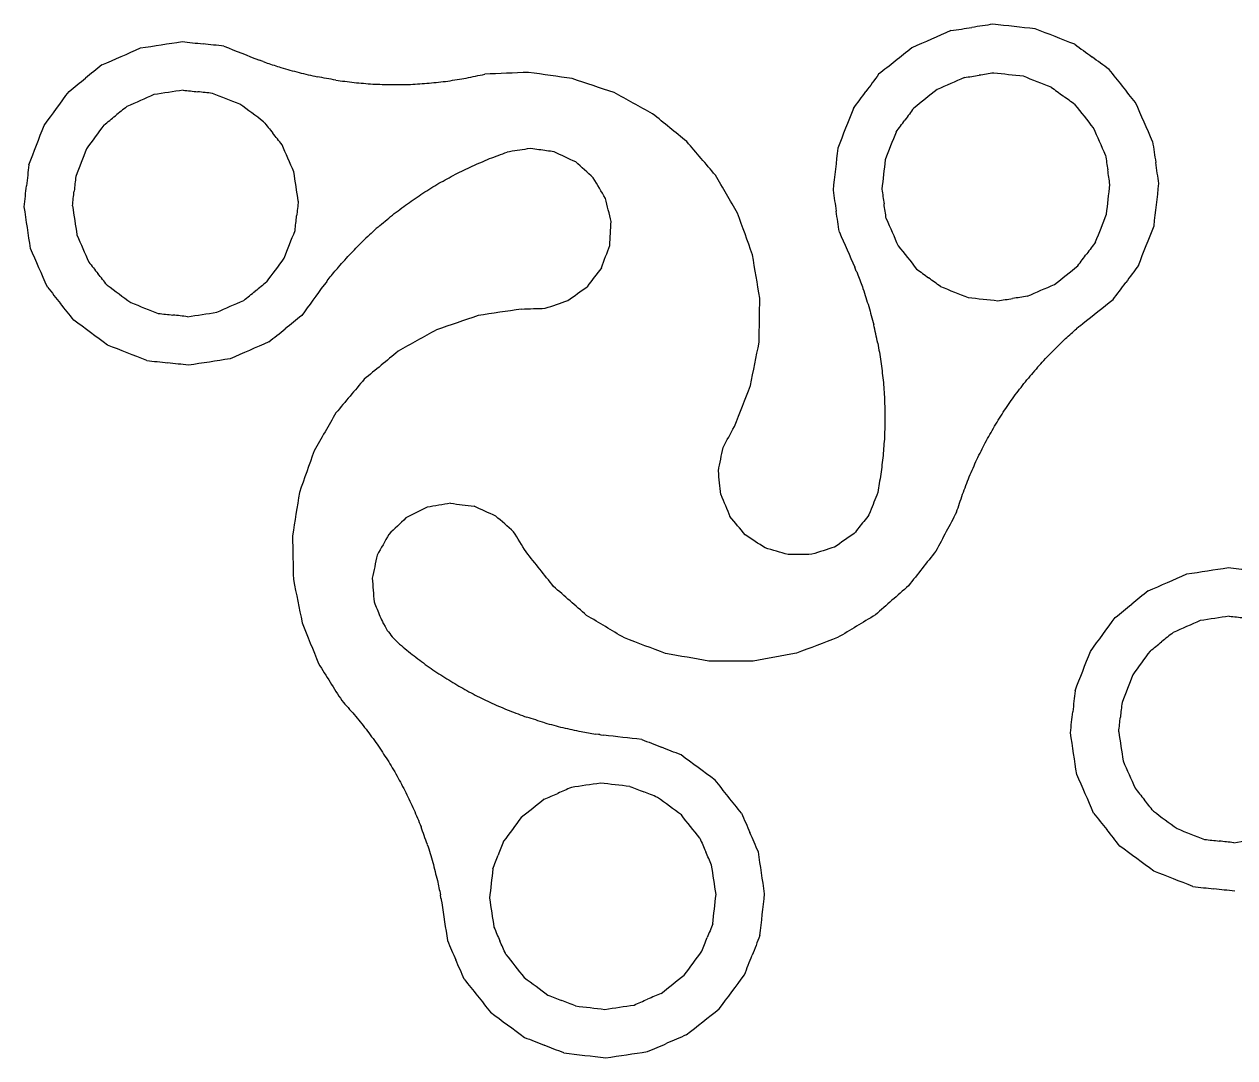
# Model space of a CAD drawing. Extents: x 31 to 183, y 98 to 185.
# Drawn here: x 153.9 to 169.87, y 120.98 to 134.62 of the extents above; entities that cross this region are included whole.
import ezdxf

# ---------------------------------------------------------------- set-up
doc = ezdxf.new("R2010")
doc.units = 0
doc.layers.add('ink_ext_XXXXXX', color=7, linetype='CONTINUOUS')

msp = doc.modelspace()

# ---------------------------------------------------------------- linework, layer by layer
at = {"layer": 'ink_ext_XXXXXX', "color": 7}
for points in [[(157.055891, 134.124422), (157.043324, 134.128642), (157.004842, 134.141552)], [(157.055908, 134.12443), (157.068193, 134.119628), (157.105986, 134.104838)], [(160.582228, 132.978376), (160.57857, 132.977808), (160.538462, 132.971562)], [(164.877093, 131.361393), (164.872374, 131.373875), (164.858005, 131.411829)], [(157.892724, 131.222549), (157.90061, 131.233279), (157.924646, 131.265982)], [(164.87711, 131.361401), (164.882444, 131.349134), (164.898683, 131.311936)], [(157.892708, 131.222541), (157.884315, 131.212225), (157.8587, 131.180741)], [(167.824078, 130.634592), (167.813505, 130.626182), (167.781733, 130.600915)], [(167.824078, 130.634592), (167.834216, 130.643499), (167.864708, 130.670285)], [(165.060626, 128.187112), (165.059276, 128.183629), (165.044467, 128.145833)], [(158.637469, 126.712564), (158.641202, 126.706322), (158.662017, 126.67148)], [(158.662017, 126.67148), (158.671041, 126.656367), (158.691837, 126.621509)], [(161.49264, 125.246854), (161.479406, 125.248377), (161.43908, 125.252993)], [(161.49264, 125.246854), (161.505844, 125.24471), (161.545904, 125.238166)], [(159.401225, 123.080599), (159.399245, 123.093724), (159.393175, 123.133854)], [(159.40122, 123.080596), (159.403843, 123.067541), (159.41187, 123.027752)]]:
    msp.add_lwpolyline(points, dxfattribs=at)
for points in [[(166.679049, 134.616867), (166.586553, 134.602706), (166.494054, 134.588536), (166.401554, 134.574366)], [(167.236822, 134.55557), (167.050901, 134.576006), (166.864974, 134.596439), (166.679049, 134.616867)], [(166.124142, 134.531836), (165.952747, 134.456678), (165.781352, 134.381519), (165.60996, 134.306355)], [(166.124142, 134.531836), (166.216616, 134.546015), (166.309085, 134.560191), (166.401554, 134.574366)], [(167.759332, 134.352086), (167.585165, 134.419918), (167.410992, 134.487747), (167.236822, 134.55557)], [(154.928152, 134.079219), (155.09765, 134.153968), (155.267151, 134.228711), (155.436646, 134.303452)], [(155.436646, 134.303452), (155.619687, 134.331642), (155.802727, 134.359833), (155.985765, 134.388015)], [(155.985748, 134.388007), (156.077793, 134.377827), (156.169838, 134.367648), (156.261878, 134.357466)], [(156.538047, 134.326944), (156.44599, 134.337118), (156.353934, 134.347292), (156.261878, 134.357466)], [(156.538047, 134.326944), (156.693644, 134.26515), (156.849243, 134.203351), (157.004842, 134.141552)], [(165.60996, 134.306355), (165.463797, 134.189588), (165.317637, 134.072815), (165.171471, 133.95604)], [(167.759332, 134.352086), (167.834605, 134.296783), (167.909881, 134.241474), (167.985152, 134.186163)], [(168.210942, 134.020156), (168.13568, 134.075493), (168.060419, 134.130829), (167.985152, 134.186163)], [(154.928135, 134.079211), (154.855916, 134.021112), (154.7837, 133.963008), (154.711483, 133.904903)], [(157.105969, 134.10483), (157.167286, 134.085213), (157.228606, 134.065591), (157.289921, 134.045966)], [(157.289921, 134.045966), (157.369116, 134.02362), (157.448311, 134.001273), (157.527507, 133.978927)], [(157.527507, 133.978927), (157.607711, 133.96042), (157.687915, 133.941913), (157.768122, 133.923401)], [(159.733825, 133.906324), (159.814568, 133.923455), (159.895314, 133.940581), (159.976054, 133.957704)], [(160.556138, 133.980623), (160.362778, 133.972984), (160.169419, 133.965345), (159.976054, 133.957704)], [(161.130973, 133.898916), (160.939361, 133.926156), (160.747752, 133.953391), (160.556138, 133.980623)], [(165.171471, 133.95604), (165.115971, 133.88079), (165.06047, 133.80554), (165.004964, 133.730288)], [(166.6904, 133.972844), (166.625651, 133.962938), (166.560904, 133.953027), (166.496151, 133.943113)], [(167.080724, 133.92979), (166.95062, 133.944143), (166.82051, 133.958493), (166.6904, 133.972844)], [(168.560743, 133.58246), (168.444141, 133.728362), (168.327541, 133.874259), (168.210942, 134.020156)], [(154.494866, 133.730681), (154.567074, 133.788761), (154.639279, 133.846832), (154.711483, 133.904903)], [(158.011242, 133.879621), (157.9302, 133.894218), (157.849161, 133.908809), (157.768122, 133.923401)], [(158.011242, 133.879621), (158.092893, 133.868978), (158.174544, 133.858334), (158.256197, 133.847685)], [(158.256197, 133.847685), (158.338288, 133.840976), (158.420372, 133.834265), (158.502459, 133.827548)], [(158.502459, 133.827548), (158.584825, 133.824856), (158.667192, 133.822164), (158.749558, 133.819471)], [(158.749558, 133.819471), (158.831962, 133.820731), (158.914366, 133.82199), (158.996764, 133.823247)], [(158.996764, 133.823247), (159.079057, 133.828525), (159.161349, 133.833803), (159.243636, 133.839079)], [(159.243636, 133.839079), (159.32559, 133.848316), (159.407543, 133.857554), (159.4895, 133.866786)], [(159.4895, 133.866786), (159.570941, 133.87997), (159.652386, 133.893148), (159.733825, 133.906324)], [(161.681901, 133.715257), (161.49826, 133.776478), (161.314619, 133.837698), (161.130973, 133.898916)], [(166.301959, 133.913409), (166.181966, 133.860832), (166.061973, 133.808256), (165.941983, 133.755673)], [(166.301959, 133.913409), (166.366689, 133.923312), (166.431419, 133.933215), (166.496151, 133.943113)], [(167.446438, 133.787283), (167.324533, 133.834785), (167.202628, 133.882288), (167.080724, 133.92979)], [(167.446438, 133.787283), (167.49909, 133.748581), (167.551745, 133.709874), (167.6044, 133.671167)], [(154.166288, 133.281696), (154.275816, 133.431359), (154.385344, 133.581021), (154.494866, 133.730681)], [(155.614127, 133.688178), (155.495473, 133.635891), (155.37682, 133.583605), (155.258164, 133.53131)], [(155.99851, 133.747206), (155.870381, 133.727534), (155.742254, 133.707856), (155.614127, 133.688178)], [(155.99851, 133.747206), (156.062933, 133.740077), (156.127355, 133.732947), (156.191778, 133.725817)], [(156.385046, 133.704427), (156.320623, 133.711557), (156.256201, 133.718687), (156.191778, 133.725817)], [(156.747382, 133.562596), (156.626605, 133.609874), (156.505828, 133.657152), (156.385046, 133.704427)], [(162.190994, 133.435433), (162.021296, 133.528709), (161.851597, 133.621986), (161.681901, 133.715257)], [(164.838459, 133.504676), (164.893959, 133.579884), (164.949461, 133.655086), (165.004964, 133.730288)], [(165.941983, 133.755673), (165.839628, 133.673966), (165.73727, 133.592251), (165.634912, 133.510536)], [(167.76239, 133.554994), (167.709727, 133.593718), (167.657064, 133.632443), (167.6044, 133.671167)], [(155.258164, 133.53131), (155.207595, 133.490656), (155.15703, 133.449996), (155.106459, 133.409334)], [(157.060736, 133.331421), (156.956283, 133.408483), (156.851833, 133.485539), (156.747382, 133.562596)], [(164.838459, 133.504676), (164.770129, 133.330845), (164.701794, 133.157012), (164.633462, 132.983173)], [(165.634912, 133.510536), (165.596048, 133.457876), (165.557185, 133.405216), (165.518321, 133.352556)], [(168.007153, 133.248712), (167.925569, 133.350808), (167.843979, 133.452901), (167.76239, 133.554994)], [(168.784759, 133.068894), (168.71009, 133.240086), (168.635415, 133.411276), (168.560743, 133.58246)], [(154.954778, 133.287438), (155.00534, 133.328075), (155.0559, 133.368704), (155.106459, 133.409334)], [(157.060736, 133.331421), (157.101246, 133.280633), (157.141756, 133.229844), (157.182269, 133.17905)], [(162.641626, 133.068602), (162.491417, 133.19088), (162.341208, 133.313157), (162.190994, 133.435433)], [(165.401704, 133.194631), (165.440575, 133.247275), (165.479447, 133.299918), (165.518321, 133.352556)], [(153.964671, 132.762831), (154.031881, 132.935793), (154.099093, 133.108748), (154.166305, 133.281704)], [(154.954778, 133.287438), (154.878067, 133.182668), (154.801355, 133.077898), (154.724644, 132.973128)], [(157.303745, 133.026653), (157.263255, 133.077458), (157.222762, 133.128254), (157.182269, 133.17905)], [(165.401704, 133.194631), (165.353831, 133.072924), (165.305962, 132.951211), (165.258093, 132.829498)], [(168.163924, 132.889314), (168.111667, 133.009113), (168.05941, 133.128913), (168.007153, 133.248712)], [(157.459801, 132.669056), (157.407785, 132.788258), (157.355764, 132.907459), (157.303745, 133.026653)], [(163.019146, 132.62659), (162.893305, 132.773929), (162.767464, 132.921268), (162.641626, 133.068602)], [(168.784759, 133.068894), (168.798577, 132.97651), (168.812392, 132.884119), (168.826207, 132.791727)], [(154.724644, 132.973128), (154.677549, 132.852066), (154.630457, 132.730998), (154.58336, 132.609927)], [(159.812489, 132.745919), (159.888354, 132.778473), (159.964222, 132.811022), (160.04009, 132.84357)], [(160.04009, 132.84357), (160.117446, 132.872456), (160.194797, 132.90134), (160.272148, 132.930223)], [(160.538462, 132.971562), (160.449689, 132.957786), (160.360918, 132.944004), (160.272148, 132.930223)], [(160.692029, 132.96178), (160.65543, 132.967315), (160.61883, 132.97285), (160.582228, 132.978376)], [(160.892856, 132.933692), (160.825917, 132.943058), (160.758972, 132.952422), (160.692029, 132.96178)], [(161.17672, 132.799919), (161.082101, 132.844515), (160.987478, 132.889104), (160.892856, 132.933692)], [(164.633462, 132.983173), (164.612465, 132.797766), (164.591468, 132.612358), (164.570468, 132.426943)], [(165.258093, 132.829498), (165.243377, 132.699678), (165.228662, 132.569857), (165.213941, 132.440034)], [(168.163924, 132.889314), (168.173592, 132.824659), (168.183248, 132.759998), (168.192907, 132.695332)], [(153.964654, 132.762823), (153.954468, 132.670603), (153.944277, 132.578379), (153.934088, 132.48615)], [(159.589905, 132.637396), (159.6641, 132.673575), (159.738297, 132.709748), (159.812489, 132.745919)], [(161.409019, 132.588898), (161.331588, 132.659244), (161.254154, 132.729581), (161.17672, 132.799919)], [(168.221947, 132.501376), (168.212265, 132.566032), (168.202586, 132.630682), (168.192907, 132.695332)], [(168.867654, 132.514561), (168.853839, 132.606952), (168.840024, 132.699344), (168.826207, 132.791727)], [(154.58336, 132.609927), (154.576224, 132.545357), (154.569091, 132.480781), (154.561952, 132.416202)], [(157.518173, 132.283146), (157.498715, 132.411785), (157.479256, 132.540423), (157.459801, 132.669056)], [(159.161906, 132.388949), (159.232232, 132.432078), (159.302552, 132.475205), (159.372875, 132.518326)], [(159.372875, 132.518326), (159.445218, 132.558016), (159.517562, 132.597706), (159.589905, 132.637396)], [(161.569468, 132.318958), (161.515987, 132.408944), (161.462503, 132.498921), (161.409019, 132.588898)], [(163.311167, 132.12388), (163.213827, 132.29145), (163.116486, 132.45902), (163.019146, 132.62659)], [(168.803886, 131.957342), (168.825144, 132.143087), (168.846399, 132.328824), (168.867654, 132.514561)], [(153.903571, 132.209431), (153.913746, 132.301675), (153.923916, 132.393915), (153.934088, 132.48615)], [(154.540522, 132.222467), (154.547667, 132.287048), (154.554811, 132.351629), (154.561952, 132.416202)], [(158.95745, 132.249479), (159.0256, 132.295972), (159.093753, 132.342461), (159.161906, 132.388949)], [(164.570468, 132.426943), (164.584329, 132.334759), (164.598184, 132.242573), (164.612039, 132.150387)], [(165.213941, 132.440034), (165.22362, 132.375501), (165.23329, 132.310958), (165.24296, 132.246414)], [(168.177396, 132.111446), (168.192254, 132.241431), (168.207098, 132.371402), (168.221947, 132.501376)], [(153.987132, 131.65921), (153.959284, 131.842619), (153.931436, 132.026029), (153.903588, 132.209439)], [(154.540522, 132.222467), (154.560024, 132.094014), (154.579525, 131.965562), (154.599023, 131.837101)], [(157.518173, 132.283146), (157.510971, 132.218496), (157.503764, 132.153844), (157.49656, 132.089186)], [(158.759931, 132.100324), (158.825773, 132.150043), (158.891614, 132.199762), (158.95745, 132.249479)], [(161.643942, 132.013769), (161.61912, 132.115503), (161.594292, 132.217233), (161.569468, 132.318958)], [(165.272062, 132.052763), (165.262361, 132.117314), (165.252661, 132.181864), (165.24296, 132.246414)], [(157.474946, 131.895225), (157.482151, 131.959883), (157.489358, 132.024536), (157.49656, 132.089186)], [(158.569835, 131.941923), (158.6332, 131.994725), (158.696564, 132.047528), (158.759931, 132.100324)], [(163.508237, 131.576763), (163.442551, 131.759137), (163.376859, 131.941509), (163.311167, 132.12388)], [(164.653555, 131.873805), (164.639716, 131.965999), (164.625878, 132.058193), (164.612039, 132.150387)], [(165.272062, 132.052763), (165.324251, 131.933167), (165.376437, 131.813561), (165.428622, 131.693956)], [(168.033195, 131.746102), (168.081264, 131.867889), (168.12933, 131.989668), (168.177396, 132.111446)], [(157.333128, 131.53177), (157.3804, 131.652924), (157.427672, 131.774077), (157.474946, 131.895225)], [(158.569835, 131.941923), (158.509139, 131.886114), (158.448445, 131.830299), (158.387751, 131.774484)], [(161.62608, 131.699988), (161.632033, 131.804584), (161.637986, 131.909179), (161.643942, 132.013769)], [(164.653555, 131.873805), (164.721707, 131.719819), (164.789856, 131.565824), (164.858005, 131.411829)], [(168.597736, 131.435361), (168.666456, 131.609356), (168.735171, 131.783349), (168.803886, 131.957342)], [(154.599023, 131.837101), (154.650951, 131.718112), (154.702879, 131.599123), (154.754802, 131.480131)], [(158.213913, 131.598534), (158.27186, 131.657187), (158.329807, 131.71584), (158.387751, 131.774484)], [(168.033195, 131.746102), (167.994231, 131.693464), (167.955268, 131.640825), (167.916298, 131.588184)], [(154.209646, 131.149349), (154.135473, 131.319306), (154.061303, 131.489258), (153.987132, 131.65921)], [(158.048719, 131.414399), (158.103785, 131.475778), (158.158852, 131.537157), (158.213913, 131.598534)], [(161.517321, 131.405143), (161.553576, 131.503426), (161.589831, 131.601708), (161.62608, 131.699988)], [(163.603894, 131.003086), (163.572008, 131.194311), (163.540123, 131.385537), (163.508237, 131.576763)], [(165.428622, 131.693956), (165.510027, 131.591961), (165.591432, 131.489967), (165.672834, 131.387964)], [(167.799402, 131.430265), (167.838371, 131.482907), (167.877335, 131.535545), (167.916298, 131.588184)], [(154.754802, 131.480131), (154.795226, 131.429392), (154.835651, 131.378653), (154.876075, 131.327914)], [(157.102393, 131.21759), (157.179305, 131.322317), (157.256216, 131.427044), (157.333128, 131.53177)], [(157.924629, 131.265974), (157.965995, 131.315452), (158.007356, 131.364928), (158.048719, 131.414399)], [(161.517321, 131.405143), (161.45396, 131.321728), (161.390599, 131.238314), (161.327236, 131.154891)], [(167.491892, 131.185472), (167.594395, 131.26707), (167.696899, 131.348668), (167.799402, 131.430265)], [(168.597736, 131.435361), (168.54203, 131.360152), (168.486323, 131.284943), (168.430617, 131.209734)], [(154.997332, 131.175689), (154.956913, 131.226431), (154.916494, 131.277172), (154.876075, 131.327914)], [(164.898683, 131.311936), (164.920789, 131.25106), (164.942894, 131.190184), (164.965, 131.129309)], [(165.672834, 131.387964), (165.725414, 131.349269), (165.777994, 131.310575), (165.830574, 131.27188)], [(165.988284, 131.155714), (165.935716, 131.194441), (165.883145, 131.233161), (165.830574, 131.27188)], [(154.209629, 131.14934), (154.267352, 131.076881), (154.325072, 131.004413), (154.382792, 130.931945)], [(154.997332, 131.175689), (155.101596, 131.098661), (155.205863, 131.021628), (155.31013, 130.944595)], [(156.798552, 130.974054), (156.849186, 131.014656), (156.899817, 131.055251), (156.950448, 131.095845)], [(157.102393, 131.21759), (157.051748, 131.17701), (157.001098, 131.136428), (156.950448, 131.095845)], [(157.8587, 131.180741), (157.760105, 131.045076), (157.66151, 130.909411), (157.562911, 130.773738)], [(161.072543, 130.97117), (161.15744, 131.03241), (161.242338, 131.093651), (161.327236, 131.154891)], [(164.965, 131.129309), (164.990537, 131.050647), (165.016057, 130.971977), (165.041585, 130.893304)], [(165.988284, 131.155714), (166.109968, 131.108154), (166.231645, 131.060592), (166.353325, 131.013025)], [(167.131705, 131.028327), (167.251769, 131.080709), (167.371833, 131.133092), (167.491892, 131.185472)], [(168.263528, 130.98419), (168.319225, 131.059374), (168.374923, 131.134558), (168.430617, 131.209734)], [(154.555945, 130.714614), (154.498227, 130.787063), (154.440513, 130.859505), (154.382792, 130.931945)], [(155.31013, 130.944595), (155.430716, 130.897254), (155.551304, 130.849908), (155.671893, 130.802561)], [(156.442344, 130.81776), (156.56108, 130.869858), (156.679816, 130.921956), (156.798552, 130.974054)], [(160.775471, 130.869973), (160.874495, 130.90371), (160.973522, 130.937441), (161.072543, 130.97117)], [(163.595096, 130.421487), (163.598031, 130.615354), (163.600965, 130.809221), (163.603894, 131.003086)], [(166.353325, 131.013025), (166.48334, 130.99854), (166.613349, 130.984052), (166.743361, 130.969559)], [(166.743361, 130.969559), (166.808069, 130.979362), (166.872781, 130.98916), (166.937492, 130.998958)], [(167.131705, 131.028327), (167.066969, 131.018538), (167.002233, 131.008749), (166.937492, 130.998958)], [(167.864708, 130.670285), (167.997651, 130.774923), (168.130588, 130.879559), (168.263528, 130.98419)], [(155.671893, 130.802561), (155.736253, 130.79536), (155.800615, 130.788153), (155.864972, 130.780944)], [(156.058051, 130.759327), (155.993694, 130.766536), (155.929332, 130.773743), (155.864972, 130.780944)], [(156.058051, 130.759327), (156.186148, 130.778804), (156.314246, 130.798282), (156.442344, 130.81776)], [(157.562911, 130.773738), (157.490528, 130.715768), (157.418141, 130.657789), (157.345754, 130.599811)], [(159.888326, 130.773762), (159.705458, 130.711154), (159.522593, 130.64854), (159.339728, 130.585927)], [(160.461922, 130.860132), (160.270724, 130.831345), (160.079527, 130.802557), (159.888326, 130.773762)], [(160.461922, 130.860132), (160.566437, 130.863416), (160.670954, 130.866695), (160.775471, 130.869973)], [(165.041585, 130.893304), (165.063279, 130.813462), (165.084973, 130.73362), (165.106661, 130.653775)], [(155.002616, 130.384483), (154.853734, 130.494533), (154.704847, 130.604581), (154.555962, 130.714622)], [(157.128709, 130.425938), (157.201057, 130.483898), (157.273404, 130.541857), (157.345754, 130.599811)], [(165.160158, 130.411446), (165.142328, 130.492223), (165.124497, 130.573), (165.106661, 130.653775)], [(167.636924, 130.470132), (167.685194, 130.513726), (167.733463, 130.557321), (167.781733, 130.600915)], [(159.339728, 130.585927), (159.171133, 130.491579), (159.00254, 130.397225), (158.833942, 130.302868)], [(167.45801, 130.296881), (167.517648, 130.354632), (167.577286, 130.412382), (167.636924, 130.470132)], [(155.519296, 130.181478), (155.347069, 130.249146), (155.174842, 130.316815), (155.002616, 130.384483)], [(157.128726, 130.425946), (156.959075, 130.351594), (156.78942, 130.277233), (156.619766, 130.202872)], [(158.833942, 130.302868), (158.685054, 130.179812), (158.536166, 130.056756), (158.387278, 129.933701)], [(163.482129, 129.851012), (163.519787, 130.041174), (163.557441, 130.231333), (163.595096, 130.421487)], [(165.160158, 130.411446), (165.174035, 130.329897), (165.187916, 130.248352), (165.201781, 130.166798)], [(167.287654, 130.115336), (167.34444, 130.175854), (167.401227, 130.236372), (167.45801, 130.296881)], [(155.519279, 130.18147), (155.611182, 130.171154), (155.703084, 130.160838), (155.794987, 130.150522)], [(156.07079, 130.11955), (155.978854, 130.129878), (155.886921, 130.1402), (155.794987, 130.150522)], [(156.619766, 130.202872), (156.436781, 130.175102), (156.253797, 130.147331), (156.070807, 130.119558)], [(165.201781, 130.166798), (165.211704, 130.084666), (165.221621, 130.00253), (165.231541, 129.920389)], [(167.287654, 130.115336), (167.233883, 130.052156), (167.180112, 129.988975), (167.126335, 129.925792)], [(158.387278, 129.933701), (158.262896, 129.785993), (158.138512, 129.638278), (158.014127, 129.490562)], [(163.268779, 129.310159), (163.339899, 129.490447), (163.411012, 129.670733), (163.482129, 129.851012)], [(165.231541, 129.920389), (165.237488, 129.83791), (165.243428, 129.755428), (165.249369, 129.672946)], [(166.974402, 129.728829), (167.025044, 129.794487), (167.07569, 129.86014), (167.126335, 129.925792)], [(165.249369, 129.672946), (165.251317, 129.590255), (165.253268, 129.507557), (165.255224, 129.424863)], [(166.832167, 129.524802), (166.879581, 129.592815), (166.92699, 129.660825), (166.974402, 129.728829)], [(158.014127, 129.490562), (157.918278, 129.322984), (157.822426, 129.155397), (157.726574, 128.98781)], [(166.700004, 129.314234), (166.744058, 129.384428), (166.788115, 129.454616), (166.832167, 129.524802)], [(165.255218, 129.42486), (165.253189, 129.342187), (165.251143, 129.259506), (165.249102, 129.176828)], [(163.119871, 129.033472), (163.169505, 129.125705), (163.219142, 129.217932), (163.268779, 129.310159)], [(165.249102, 129.176828), (165.243061, 129.09435), (165.237022, 129.011867), (165.230977, 128.929381)], [(166.578175, 129.097593), (166.618785, 129.169811), (166.659397, 129.242024), (166.700004, 129.314234)], [(163.058448, 128.725396), (163.078924, 128.828093), (163.099397, 128.930782), (163.119871, 129.033472)], [(166.466969, 128.875431), (166.504036, 128.949489), (166.541105, 129.023541), (166.578175, 129.097593)], [(157.726574, 128.98781), (157.662302, 128.805759), (157.59803, 128.623708), (157.53376, 128.441651)], [(165.230977, 128.929381), (165.220955, 128.847293), (165.210935, 128.765199), (165.20091, 128.683103)], [(166.366674, 128.64816), (166.400106, 128.723917), (166.433538, 128.799674), (166.466969, 128.875431)], [(163.089762, 128.412989), (163.079327, 128.517128), (163.068886, 128.621265), (163.058448, 128.725396)], [(165.20091, 128.683103), (165.18694, 128.601627), (165.172973, 128.520145), (165.159, 128.438661)], [(166.277528, 128.416446), (166.307247, 128.493686), (166.336961, 128.570923), (166.366674, 128.64816)], [(157.53376, 128.441651), (157.503133, 128.251055), (157.472505, 128.060459), (157.441874, 127.869855)], [(163.089762, 128.412989), (163.130214, 128.316438), (163.170666, 128.219888), (163.211112, 128.123335)], [(165.159013, 128.438661), (165.126222, 128.354816), (165.093434, 128.270965), (165.06064, 128.187112)], [(166.199651, 128.180759), (166.22561, 128.259321), (166.251569, 128.337883), (166.277528, 128.416446)], [(159.217192, 128.24551), (159.124027, 128.198547), (159.030861, 128.151584), (158.937697, 128.104616)], [(159.525781, 128.298408), (159.42292, 128.280781), (159.320056, 128.263146), (159.217192, 128.24551)], [(159.525781, 128.298408), (159.629349, 128.285163), (159.73292, 128.271913), (159.836485, 128.258659)], [(160.122123, 128.12973), (160.026912, 128.172708), (159.931701, 128.215685), (159.836485, 128.258659)], [(158.937697, 128.104616), (158.862363, 128.032479), (158.787026, 127.960335), (158.711688, 127.88819)], [(160.357746, 127.922908), (160.279206, 127.991851), (160.200666, 128.060795), (160.122123, 128.12973)], [(163.4119, 127.881843), (163.344972, 127.962346), (163.278042, 128.04284), (163.211112, 128.123335)], [(164.974838, 128.05906), (164.932997, 128.005795), (164.891156, 127.95253), (164.849312, 127.899257)], [(165.044467, 128.145833), (165.02126, 128.116913), (164.998056, 128.087986), (164.974852, 128.05906)], [(166.199651, 128.180759), (166.108639, 128.009443), (166.017627, 127.838126), (165.926614, 127.66681)], [(158.711688, 127.88819), (158.660748, 127.797139), (158.609808, 127.706088), (158.55887, 127.615032)], [(160.522724, 127.656221), (160.467731, 127.745117), (160.412739, 127.834012), (160.357746, 127.922908)], [(163.674598, 127.709461), (163.58703, 127.766925), (163.499465, 127.824384), (163.4119, 127.881843)], [(164.849312, 127.899257), (164.763054, 127.839677), (164.676799, 127.780091), (164.590539, 127.720502)], [(157.441874, 127.869855), (157.445875, 127.676862), (157.449876, 127.483868), (157.453872, 127.290872)], [(164.590539, 127.720502), (164.490626, 127.688697), (164.390714, 127.656892), (164.290798, 127.625079)], [(158.55887, 127.615032), (158.536763, 127.513037), (158.514656, 127.411043), (158.492543, 127.309046)], [(160.883759, 127.202113), (160.763416, 127.353488), (160.64307, 127.504854), (160.522724, 127.656221)], [(163.976371, 127.621309), (163.875784, 127.650695), (163.775191, 127.680078), (163.674598, 127.709461)], [(164.290798, 127.625079), (164.185991, 127.623837), (164.081184, 127.622568), (163.976371, 127.621309)], [(165.926614, 127.66681), (165.806351, 127.514638), (165.686091, 127.36246), (165.565825, 127.210279)], [(169.234433, 127.365581), (169.417474, 127.393772), (169.600514, 127.421962), (169.783552, 127.450144)], [(169.783535, 127.450136), (169.87558, 127.439957), (169.967625, 127.429777), (170.059665, 127.419595)], [(157.453872, 127.290872), (157.492344, 127.101693), (157.530813, 126.912506), (157.569282, 126.723318)], [(158.492543, 127.309046), (158.501193, 127.205034), (158.509845, 127.101015), (158.518492, 126.996994)], [(168.725939, 127.141348), (168.895437, 127.216097), (169.064938, 127.290841), (169.234433, 127.365581)], [(161.320431, 126.819897), (161.174876, 126.947308), (161.029318, 127.07471), (160.883759, 127.202113)], [(165.56583, 127.210268), (165.420248, 127.082134), (165.274666, 126.954), (165.129086, 126.82586)], [(168.725922, 127.14134), (168.653703, 127.083241), (168.581487, 127.025137), (168.50927, 126.967032)], [(158.518492, 126.996994), (158.543688, 126.934389), (158.568885, 126.871784), (158.594084, 126.809173)], [(168.292653, 126.79281), (168.364861, 126.85089), (168.437066, 126.908961), (168.50927, 126.967032)], [(158.594084, 126.809173), (158.608547, 126.776971), (158.623011, 126.744769), (158.637469, 126.712564)], [(161.818606, 126.522058), (161.652546, 126.62134), (161.486487, 126.720621), (161.320431, 126.819897)], [(165.129086, 126.82586), (164.962957, 126.725918), (164.79683, 126.62597), (164.630704, 126.526023)], [(167.964075, 126.343826), (168.073603, 126.493488), (168.183131, 126.64315), (168.292653, 126.79281)], [(169.796297, 126.809336), (169.668168, 126.789663), (169.540041, 126.769985), (169.411914, 126.750307)], [(169.796297, 126.809336), (169.86072, 126.802206), (169.925143, 126.795076), (169.989565, 126.787946)], [(157.569282, 126.723318), (157.640974, 126.544069), (157.712661, 126.364816), (157.784348, 126.185564)], [(158.691837, 126.621509), (158.713344, 126.593503), (158.734848, 126.565489), (158.756353, 126.537474)], [(169.411914, 126.750307), (169.293261, 126.698021), (169.174607, 126.645734), (169.055951, 126.593439)], [(158.756353, 126.537474), (158.780964, 126.512135), (158.80557, 126.486792), (158.830179, 126.461444)], [(158.830179, 126.461444), (158.89355, 126.408799), (158.956921, 126.356153), (159.020295, 126.303502)], [(162.362305, 126.318133), (162.18107, 126.386112), (161.999838, 126.454085), (161.818606, 126.522058)], [(164.630704, 126.526023), (164.449381, 126.457495), (164.268058, 126.388967), (164.086729, 126.320436)], [(168.752565, 126.349567), (168.803127, 126.390205), (168.853687, 126.430834), (168.904246, 126.471463)], [(169.055951, 126.593439), (169.005383, 126.552785), (168.954817, 126.512125), (168.904246, 126.471463)], [(159.020295, 126.303502), (159.086138, 126.253983), (159.151982, 126.204463), (159.217825, 126.154943)], [(162.933903, 126.214876), (162.743372, 126.249296), (162.552841, 126.283716), (162.362305, 126.318133)], [(164.086729, 126.320436), (163.896159, 126.285479), (163.705583, 126.25052), (163.515007, 126.215561)], [(167.762458, 125.824961), (167.829668, 125.997922), (167.89688, 126.170878), (167.964092, 126.343834)], [(168.752565, 126.349567), (168.675854, 126.244797), (168.599142, 126.140027), (168.522431, 126.035258)], [(157.784348, 126.185564), (157.886954, 126.02201), (157.989561, 125.858455), (158.092167, 125.694901)], [(159.217825, 126.154943), (159.285975, 126.108636), (159.354125, 126.062329), (159.422278, 126.016016)], [(163.515002, 126.215572), (163.321303, 126.215343), (163.127607, 126.215122), (162.933908, 126.214865)], [(159.422278, 126.016016), (159.492598, 125.973035), (159.562917, 125.930055), (159.633231, 125.887072)], [(168.522431, 126.035258), (168.475336, 125.914195), (168.428244, 125.793127), (168.381147, 125.672056)], [(159.633231, 125.887072), (159.705536, 125.847546), (159.777838, 125.808011), (159.850141, 125.768476)], [(167.762441, 125.824953), (167.752256, 125.732732), (167.742064, 125.640509), (167.731875, 125.54828)], [(158.092167, 125.694901), (158.147019, 125.633502), (158.201873, 125.572097), (158.256727, 125.510693)], [(159.850141, 125.768476), (159.924284, 125.732464), (159.998423, 125.69645), (160.072564, 125.66043)], [(160.072564, 125.66043), (160.148353, 125.62805), (160.224138, 125.595666), (160.299922, 125.563283)], [(168.381147, 125.672056), (168.374011, 125.607486), (168.366878, 125.54291), (168.35974, 125.478331)], [(158.256727, 125.510693), (158.308579, 125.446698), (158.360434, 125.382698), (158.412289, 125.318698)], [(160.299925, 125.563291), (160.377203, 125.534584), (160.454475, 125.505873), (160.531747, 125.477163)], [(167.701358, 125.271561), (167.711533, 125.363804), (167.721703, 125.456045), (167.731875, 125.54828)], [(160.767465, 125.402262), (160.688891, 125.427228), (160.610316, 125.452194), (160.531744, 125.477155)], [(160.767468, 125.40227), (160.847174, 125.381132), (160.92688, 125.359994), (161.00658, 125.338854)], [(161.00658, 125.338854), (161.08722, 125.321568), (161.167862, 125.304276), (161.248499, 125.286982)], [(168.33831, 125.284596), (168.345454, 125.349177), (168.352598, 125.413758), (168.35974, 125.478331)], [(158.412289, 125.318698), (158.461003, 125.252269), (158.509711, 125.185838), (158.558422, 125.119401)], [(161.248496, 125.286974), (161.312022, 125.275651), (161.375551, 125.264322), (161.439075, 125.252991)], [(162.046605, 125.183544), (161.879704, 125.201752), (161.712804, 125.219959), (161.545901, 125.238158)], [(162.04661, 125.183547), (162.13314, 125.149475), (162.21967, 125.115404), (162.306196, 125.081324)], [(167.784919, 124.721339), (167.757071, 124.904749), (167.729223, 125.088159), (167.701375, 125.271569)], [(168.33831, 125.284596), (168.357811, 125.156144), (168.377312, 125.027691), (168.39681, 124.89923)], [(158.558422, 125.119401), (158.603884, 125.05072), (158.649343, 124.982031), (158.694802, 124.913341)], [(162.565776, 124.979098), (162.479249, 125.013178), (162.39272, 125.04725), (162.30619, 125.081321)], [(158.694802, 124.913341), (158.736895, 124.842551), (158.778983, 124.771759), (158.82107, 124.700967)], [(163.014662, 124.647395), (162.865036, 124.757969), (162.715411, 124.868536), (162.565782, 124.979101)], [(168.39681, 124.89923), (168.448738, 124.780241), (168.500666, 124.661252), (168.552589, 124.542261)], [(158.82107, 124.700967), (158.859712, 124.628244), (158.898354, 124.555521), (158.936992, 124.48279)], [(168.007433, 124.211478), (167.93326, 124.381435), (167.85909, 124.551387), (167.784919, 124.721339)], [(161.119055, 124.549682), (161.059491, 124.523851), (160.999921, 124.498017), (160.940351, 124.472183)], [(161.504692, 124.607028), (161.376145, 124.587917), (161.2476, 124.568799), (161.119055, 124.549682)], [(161.892364, 124.562579), (161.763143, 124.577399), (161.633916, 124.592216), (161.504692, 124.607028)], [(161.892364, 124.562579), (161.952907, 124.538731), (162.013448, 124.514874), (162.073988, 124.491017)], [(163.362512, 124.21105), (163.246564, 124.356504), (163.130613, 124.50195), (163.014662, 124.647395)], [(168.552589, 124.542261), (168.593013, 124.491522), (168.633438, 124.440782), (168.673863, 124.390043)], [(158.936992, 124.48279), (158.972119, 124.408282), (159.007189, 124.333748), (159.042281, 124.259224)], [(160.761707, 124.394642), (160.660161, 124.313892), (160.558616, 124.233142), (160.457072, 124.152386)], [(160.761713, 124.394645), (160.821261, 124.420496), (160.880806, 124.446339), (160.940357, 124.472185)], [(162.255694, 124.419424), (162.195129, 124.44329), (162.134558, 124.467154), (162.073988, 124.491017)], [(162.569724, 124.18726), (162.465047, 124.26465), (162.360369, 124.34204), (162.255694, 124.419424)], [(168.79512, 124.237818), (168.754701, 124.28856), (168.714282, 124.339302), (168.673863, 124.390043)], [(159.042267, 124.259225), (159.073729, 124.183117), (159.105185, 124.107007), (159.13664, 124.030897)], [(163.362506, 124.211047), (163.399691, 124.125853), (163.436871, 124.040656), (163.474051, 123.95546)], [(168.007416, 124.21147), (168.065139, 124.13901), (168.122859, 124.066542), (168.180579, 123.994075)], [(168.79512, 124.237818), (168.899384, 124.160791), (169.00365, 124.083758), (169.107917, 124.006725)], [(160.457072, 124.152386), (160.379995, 124.048112), (160.302911, 123.943835), (160.225831, 123.839553)], [(162.813167, 123.881869), (162.73202, 123.983669), (162.650874, 124.085468), (162.569724, 124.18726)], [(159.219927, 123.79834), (159.192171, 123.87586), (159.164416, 123.95338), (159.136654, 124.030897)], [(163.585539, 123.699845), (163.548376, 123.78505), (163.511214, 123.870255), (163.474051, 123.95546)], [(168.353732, 123.776744), (168.296015, 123.849192), (168.2383, 123.921635), (168.180579, 123.994075)], [(169.107917, 124.006725), (169.228503, 123.959384), (169.349091, 123.912037), (169.46968, 123.86469)], [(159.219913, 123.79834), (159.243902, 123.719566), (159.267886, 123.640789), (159.291872, 123.562006)], [(160.225831, 123.839553), (160.202137, 123.779207), (160.17844, 123.718854), (160.154743, 123.6585)], [(162.813167, 123.881869), (162.839187, 123.822256), (162.865204, 123.762635), (162.891221, 123.703014)], [(168.800403, 123.446613), (168.651521, 123.556663), (168.502634, 123.66671), (168.353749, 123.776752)], [(169.46968, 123.86469), (169.53404, 123.857489), (169.598402, 123.850282), (169.662759, 123.843073)], [(169.855838, 123.821456), (169.791481, 123.828665), (169.727119, 123.835872), (169.662759, 123.843073)], [(169.855838, 123.821456), (169.983936, 123.840934), (170.112033, 123.860412), (170.240131, 123.879889)], [(160.083651, 123.477514), (160.10735, 123.537848), (160.131046, 123.598174), (160.154743, 123.6585)], [(162.96922, 123.524132), (162.943219, 123.583761), (162.917219, 123.643391), (162.891221, 123.703014)], [(163.66851, 123.14886), (163.640857, 123.332528), (163.613201, 123.516188), (163.585545, 123.699848)], [(159.291872, 123.562006), (159.312038, 123.482198), (159.332204, 123.40239), (159.352365, 123.32258)], [(160.083651, 123.477514), (160.069175, 123.348614), (160.054694, 123.219713), (160.040215, 123.090805)], [(163.027292, 123.138564), (163.007935, 123.267091), (162.98858, 123.395613), (162.96922, 123.524132)], [(169.317083, 123.243607), (169.144856, 123.311276), (168.97263, 123.378944), (168.800403, 123.446613)], [(159.352379, 123.32258), (159.365974, 123.259669), (159.379569, 123.196759), (159.393164, 123.133849)], [(160.040215, 123.090805), (160.05961, 122.962461), (160.079005, 122.834117), (160.098394, 122.70577)], [(162.983496, 122.751408), (162.998097, 122.880463), (163.012693, 123.009516), (163.027292, 123.138564)], [(163.605772, 122.595581), (163.626687, 122.780011), (163.647597, 122.964438), (163.66851, 123.14886)], [(169.317066, 123.243599), (169.408969, 123.233284), (169.500871, 123.222968), (169.592774, 123.212652)], [(169.868577, 123.18168), (169.776641, 123.192007), (169.684708, 123.20233), (169.592774, 123.212652)], [(159.411884, 123.027752), (159.436046, 122.862083), (159.460211, 122.696409), (159.484375, 122.530734)], [(160.098394, 122.70577), (160.124371, 122.646247), (160.150343, 122.586722), (160.176315, 122.527196)], [(162.983496, 122.751408), (162.959712, 122.69102), (162.935924, 122.630623), (162.912137, 122.570227)], [(159.484375, 122.530734), (159.52147, 122.445732), (159.558567, 122.360723), (159.595664, 122.275715)], [(160.254252, 122.348631), (160.228275, 122.408154), (160.202298, 122.467676), (160.176315, 122.527196)], [(162.840752, 122.389102), (162.864548, 122.449481), (162.888345, 122.509855), (162.912137, 122.570227)], [(163.605766, 122.595578), (163.571764, 122.509295), (163.537759, 122.423004), (163.503753, 122.336713)], [(160.254252, 122.348631), (160.335232, 122.246966), (160.416214, 122.145295), (160.49719, 122.043622)], [(162.608949, 122.076347), (162.686216, 122.1806), (162.763483, 122.284854), (162.840752, 122.389102)], [(163.401714, 122.077905), (163.435727, 122.164179), (163.469743, 122.250447), (163.503753, 122.336713)], [(159.706953, 122.020696), (159.669856, 122.105704), (159.632759, 122.190713), (159.595664, 122.275715)], [(159.706958, 122.020699), (159.822586, 121.875514), (159.938207, 121.730326), (160.053831, 121.585132)], [(160.49719, 122.043622), (160.601676, 121.966258), (160.706161, 121.888894), (160.810647, 121.811531)], [(162.303816, 121.834545), (162.405529, 121.915146), (162.507242, 121.995748), (162.608949, 122.076347)], [(163.070366, 121.631195), (163.180818, 121.780102), (163.29127, 121.929009), (163.40172, 122.077908)], [(162.303816, 121.834545), (162.24422, 121.808795), (162.184621, 121.783036), (162.125022, 121.757278)], [(160.810647, 121.811531), (160.871097, 121.787659), (160.931548, 121.763787), (160.991996, 121.739907)], [(161.173392, 121.668167), (161.112928, 121.692081), (161.052465, 121.715995), (160.991996, 121.739907)], [(161.173392, 121.668167), (161.302502, 121.653205), (161.431611, 121.638242), (161.560715, 121.623277)], [(161.560715, 121.623277), (161.68923, 121.642194), (161.817746, 121.661111), (161.946261, 121.680028)], [(161.946261, 121.680028), (162.005849, 121.705781), (162.065437, 121.731533), (162.125022, 121.757278)], [(160.053831, 121.585132), (160.203047, 121.474626), (160.352259, 121.364112), (160.501471, 121.253598)], [(162.634352, 121.285849), (162.779688, 121.400968), (162.925027, 121.516082), (163.070366, 121.631195)], [(160.501466, 121.253595), (160.587801, 121.219452), (160.674137, 121.185309), (160.760472, 121.151167)], [(162.123496, 121.065258), (162.208617, 121.102015), (162.293738, 121.138772), (162.378856, 121.175521)], [(162.634346, 121.285846), (162.549183, 121.249076), (162.464023, 121.2123), (162.378856, 121.175521)], [(161.019506, 121.048682), (160.93316, 121.082847), (160.846816, 121.117007), (160.760472, 121.151167)], [(161.019506, 121.048682), (161.203914, 121.027259), (161.388325, 121.005831), (161.572731, 120.9844)], [(161.572737, 120.984403), (161.756329, 121.011357), (161.939915, 121.038309), (162.123502, 121.065261)]]:
    msp.add_open_spline(points, degree=3, dxfattribs=at)

doc.saveas('drawing.dxf')
